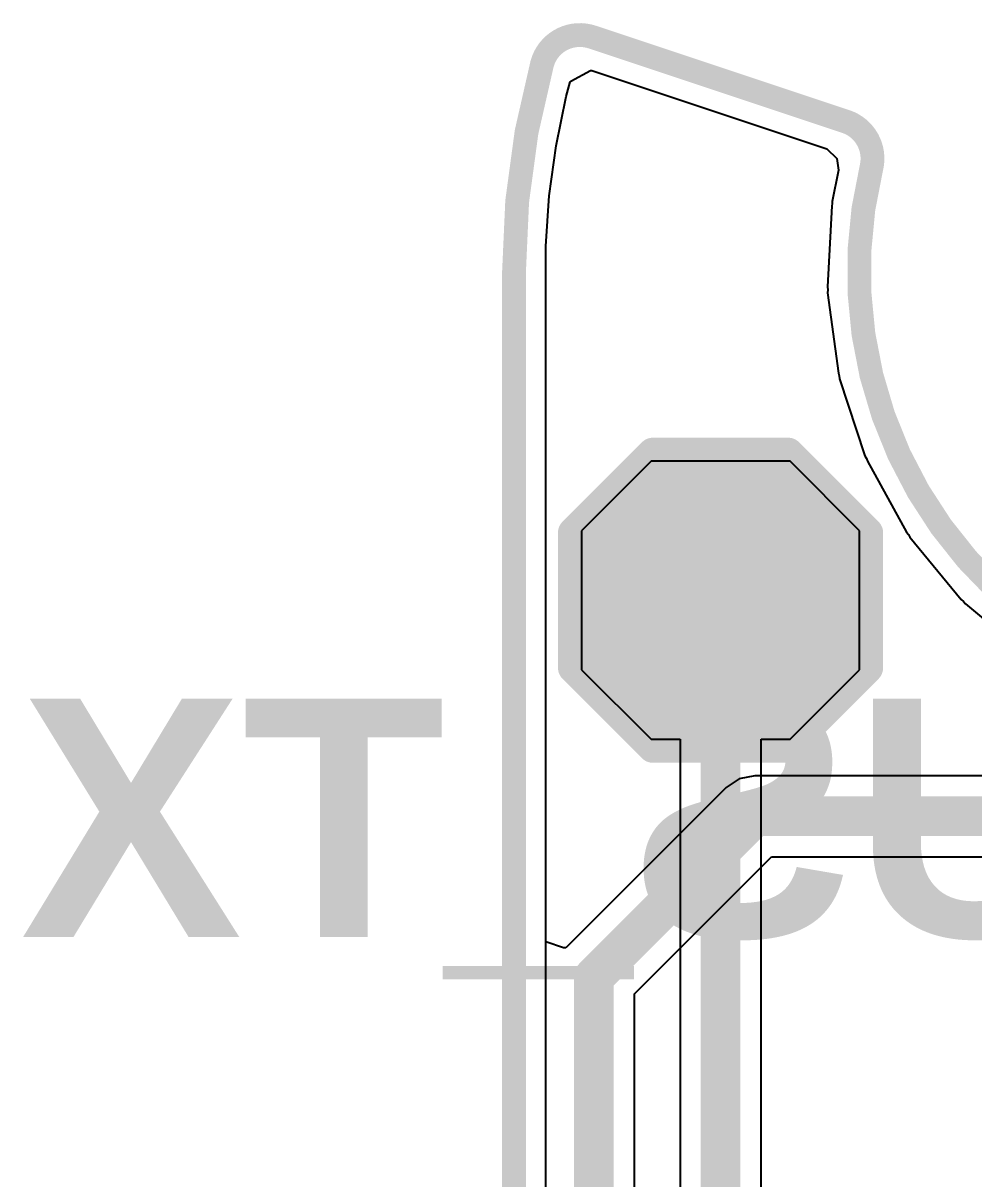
# Model space of a CAD drawing. Header units: inches. Extents: x -25 to 271, y -41 to 15.
# Drawn here: x -24.66 to -18.58, y -3.79 to 3.6 of the extents above; entities that cross this region are included whole.
import ezdxf

# ---------------------------------------------------------------- set-up
doc = ezdxf.new("R2010")
doc.units = ezdxf.units.IN
for name, color, linetype in [('Board_outline', 216, 'Continuous'), ('Bottom Layer', 5, 'Continuous'), ('Bottom Overlay', 54, 'Continuous'), ('Bottom Paste', 16, 'Continuous'), ('Bottom Solder', 6, 'Continuous'), ('Top Layer', 1, 'Continuous')]:
    doc.layers.add(name, color=color, linetype=linetype)
doc.styles.add('Arial_Bold', font='', dxfattribs={"height": 0.2})
doc.styles.get('Arial_Bold').set_extended_font_data('Arial', bold=True)

# ---------------------------------------------------------------- blocks, each defined once
blk = doc.blocks.new('TEST_POINT_B_95')
at = {"layer": 'Bottom Layer'}
blk.add_hatch(color=5, dxfattribs=at).paths.add_polyline_path([(0.381, 0.762), (-0.381, 0.762), (-0.762, 0.381), (-0.762, -0.381), (-0.381, -0.762), (0.381, -0.762), (0.762, -0.381), (0.762, 0.381)])
at = {"layer": 'Bottom Paste'}
blk.add_hatch(color=16, dxfattribs=at).paths.add_polyline_path([(0.381, 0.762), (-0.381, 0.762), (-0.762, 0.381), (-0.762, -0.381), (-0.381, -0.762), (0.381, -0.762), (0.762, -0.381), (0.762, 0.381)])
at = {"layer": 'Bottom Solder'}
blk.add_hatch(color=6, dxfattribs=at).paths.add_polyline_path([(0.4318, 0.8636), (-0.4318, 0.8636), (-0.8636, 0.4318), (-0.8636, -0.4318), (-0.4318, -0.8636), (0.4318, -0.8636), (0.8636, -0.4318), (0.8636, 0.4318)])
at = {"layer": 'Bottom Overlay'}
for points in [[(-0.9398, 0.4318, 0.2, 0.2, 0), (-0.4318, 0.9398, 0.2, 0.2, 0)], [(0.4318, 0.9398, 0.2, 0.2, 0), (-0.4318, 0.9398, 0.2, 0.2, 0)], [(0.9398, 0.4318, 0.2, 0.2, 0), (0.4318, 0.9398, 0.2, 0.2, 0)], [(-0.9398, -0.4318, 0.2, 0.2, 0), (-0.9398, 0.4318, 0.2, 0.2, 0)], [(0.9398, -0.4318, 0.2, 0.2, 0), (0.9398, 0.4318, 0.2, 0.2, 0)], [(-0.4318, -0.9398, 0.2, 0.2, 0), (-0.9398, -0.4318, 0.2, 0.2, 0)], [(0.4318, -0.9398, 0.2, 0.2, 0), (0.9398, -0.4318, 0.2, 0.2, 0)], [(0.4318, -0.9398, 0.2, 0.2, 0), (-0.4318, -0.9398, 0.2, 0.2, 0)]]:
    blk.add_lwpolyline(points, format="xyseb", dxfattribs=at)
for points in [[(-0.4818, 0.9398, 0.1, 0.1, 1), (-0.3818, 0.9398, 0.1, 0.1, 1)], [(-0.4818, 0.9398, 0.1, 0.1, 1), (-0.3818, 0.9398, 0.1, 0.1, 1)], [(0.3818, 0.9398, 0.1, 0.1, 1), (0.4818, 0.9398, 0.1, 0.1, 1)], [(0.3818, 0.9398, 0.1, 0.1, 1), (0.4818, 0.9398, 0.1, 0.1, 1)], [(-0.9898, 0.4318, 0.1, 0.1, 1), (-0.8898, 0.4318, 0.1, 0.1, 1)], [(-0.9898, 0.4318, 0.1, 0.1, 1), (-0.8898, 0.4318, 0.1, 0.1, 1)], [(0.8898, 0.4318, 0.1, 0.1, 1), (0.9898, 0.4318, 0.1, 0.1, 1)], [(0.8898, 0.4318, 0.1, 0.1, 1), (0.9898, 0.4318, 0.1, 0.1, 1)], [(-0.9898, -0.4318, 0.1, 0.1, 1), (-0.8898, -0.4318, 0.1, 0.1, 1)], [(-0.9898, -0.4318, 0.1, 0.1, 1), (-0.8898, -0.4318, 0.1, 0.1, 1)], [(0.8898, -0.4318, 0.1, 0.1, 1), (0.9898, -0.4318, 0.1, 0.1, 1)], [(0.8898, -0.4318, 0.1, 0.1, 1), (0.9898, -0.4318, 0.1, 0.1, 1)], [(-0.4818, -0.9398, 0.1, 0.1, 1), (-0.3818, -0.9398, 0.1, 0.1, 1)], [(-0.4818, -0.9398, 0.1, 0.1, 1), (-0.3818, -0.9398, 0.1, 0.1, 1)], [(0.3818, -0.9398, 0.1, 0.1, 1), (0.4818, -0.9398, 0.1, 0.1, 1)], [(0.3818, -0.9398, 0.1, 0.1, 1), (0.4818, -0.9398, 0.1, 0.1, 1)]]:
    blk.add_lwpolyline(points, format="xyseb", close=True, dxfattribs=at)

msp = doc.modelspace()

# ---------------------------------------------------------------- linework, layer by layer
at = {"layer": 'Board_outline'}
for points in [[(-21.3393, 3.3398, 0.1524, 0.1524, -0.429721), (-21.0193, 3.5105, 0.1524, 0.1524, 0)], [(-21.0193, 3.5105, 0.1524, 0.1524, 0), (-19.397, 2.9703, 0.1524, 0.1524, 0)], [(-21.5189, 2.0114, 0.1524, 0.1524, -0.067325), (-21.3393, 3.3398, 0.1524, 0.1524, 0)], [(-19.397, 2.9703, 0.1524, 0.1524, -0.390333), (-19.2334, 2.6739, 0.1524, 0.1524, 0)], [(-13.955, 0.9007, 0.1524, 0.1524, -0.918669), (-19.2334, 2.6739, 0.1524, 0.1524, 0)], [(-21.5189, -32.9885, 0.1524, 0.1524, 0), (-21.5189, 2.0114, 0.1524, 0.1524, 0)]]:
    msp.add_lwpolyline(points, format="xyseb", dxfattribs=at)
for points in [[(-21.0574, 3.5105, 0.0762, 0.0762, 1), (-20.9812, 3.5105, 0.0762, 0.0762, 1)], [(-21.0574, 3.5105, 0.0762, 0.0762, 1), (-20.9812, 3.5105, 0.0762, 0.0762, 1)], [(-21.3774, 3.3398, 0.0762, 0.0762, 1), (-21.3012, 3.3398, 0.0762, 0.0762, 1)], [(-21.3774, 3.3398, 0.0762, 0.0762, 1), (-21.3012, 3.3398, 0.0762, 0.0762, 1)], [(-19.4351, 2.9703, 0.0762, 0.0762, 1), (-19.3589, 2.9703, 0.0762, 0.0762, 1)], [(-19.4351, 2.9703, 0.0762, 0.0762, 1), (-19.3589, 2.9703, 0.0762, 0.0762, 1)], [(-19.2715, 2.6739, 0.0762, 0.0762, 1), (-19.1953, 2.6739, 0.0762, 0.0762, 1)], [(-19.2715, 2.6739, 0.0762, 0.0762, 1), (-19.1953, 2.6739, 0.0762, 0.0762, 1)], [(-21.557, 2.0114, 0.0762, 0.0762, 1), (-21.4808, 2.0114, 0.0762, 0.0762, 1)], [(-21.557, 2.0114, 0.0762, 0.0762, 1), (-21.4808, 2.0114, 0.0762, 0.0762, 1)]]:
    msp.add_lwpolyline(points, format="xyseb", close=True, dxfattribs=at)
at = {"layer": 'Bottom Layer'}
for p, q in [((-21.1552, 3.2289), (-21.0296, 3.2959)), ((-21.0296, 3.2959), (-21.0222, 3.2966)), ((-21.0222, 3.2966), (-19.519, 2.796)), ((-21.1856, 3.1302), (-21.16, 3.2231)), ((-21.16, 3.2231), (-21.1552, 3.2289)), ((-21.2501, 2.8142), (-21.1856, 3.1302)), ((-21.2933, 2.4946), (-21.2501, 2.8142)), ((-19.519, 2.796), (-19.4549, 2.7338)), ((-19.4549, 2.7338), (-19.4439, 2.66)), ((-19.4439, 2.66), (-19.4833, 2.4583)), ((-21.315, 2.1727), (-21.2933, 2.4946)), ((-19.4832, 2.444), (-19.4867, 2.4302)), ((-19.4833, 2.4583), (-19.4832, 2.444)), ((-19.4867, 2.4302), (-19.5145, 1.9126)), ((-21.315, 2.0114), (-21.315, 2.1727)), ((-21.315, -19.2535), (-21.315, 2.0114)), ((-21.315, 2.0114), (-21.315, 2.0114)), ((-21.315, 2.0114), (-21.315, 2.0114)), ((-19.5145, 1.9126), (-19.5118, 1.8938)), ((-19.5118, 1.8938), (-19.513, 1.8748)), ((-19.513, 1.8748), (-19.4447, 1.3611)), ((-19.4447, 1.3611), (-19.4386, 1.3431)), ((-19.4386, 1.3431), (-19.4363, 1.3242)), ((-19.4363, 1.3242), (-19.2743, 0.8319)), ((-19.2743, 0.8319), (-19.2649, 0.8153)), ((-19.2649, 0.8153), (-19.2592, 0.7972)), ((-20.6426, 0.7973), (-21.0871, 0.3528)), ((-19.7536, 0.7973), (-20.6426, 0.7973)), ((-19.3091, 0.3528), (-19.7536, 0.7973)), ((-19.2592, 0.7972), (-19.009, 0.3433)), ((-21.0871, 0.3528), (-21.0871, -0.5362)), ((-19.3091, -0.5362), (-19.3091, 0.3528)), ((-19.009, 0.3433), (-18.9968, 0.3287)), ((-18.9968, 0.3287), (-18.9878, 0.312)), ((-18.9878, 0.312), (-18.6581, -0.0879)), ((-18.6581, -0.0879), (-18.6434, -0.1)), ((-18.6434, -0.1), (-18.6314, -0.1148)), ((-18.6314, -0.1148), (-18.2336, -0.4469)), ((-21.0871, -0.5362), (-20.6426, -0.9807)), ((-19.7536, -0.9807), (-19.3091, -0.5362)), ((-20.6426, -0.9807), (-20.4571, -0.9807)), ((-20.4571, -0.9807), (-20.4571, -11.9471)), ((-19.9391, -11.8398), (-19.9391, -0.9807)), ((-19.9391, -0.9807), (-19.7536, -0.9807))]:
    msp.add_line(p, q, dxfattribs=at)
msp.add_lwpolyline([(-20.1981, -11.9471, 0.254, 0.254, 0), (-20.1981, -0.0917, 0.254, 0.254, 0)], format="xyseb", dxfattribs=at)
msp.add_lwpolyline([(-20.2616, -0.0917, 0.127, 0.127, 1), (-20.1346, -0.0917, 0.127, 0.127, 1)], format="xyseb", close=True, dxfattribs=at)
at = {"layer": 'Top Layer'}
for p, q in [((-21.1552, 3.2289), (-21.0296, 3.2959)), ((-21.0296, 3.2959), (-21.0222, 3.2966)), ((-21.0222, 3.2966), (-19.519, 2.796)), ((-21.1856, 3.1302), (-21.16, 3.2231)), ((-21.16, 3.2231), (-21.1552, 3.2289)), ((-21.2501, 2.8142), (-21.1856, 3.1302)), ((-21.2933, 2.4946), (-21.2501, 2.8142)), ((-19.519, 2.796), (-19.4549, 2.7338)), ((-19.4549, 2.7338), (-19.4439, 2.66)), ((-19.4439, 2.66), (-19.4833, 2.4583)), ((-21.315, 2.1727), (-21.2933, 2.4946)), ((-19.4832, 2.444), (-19.4867, 2.4302)), ((-19.4833, 2.4583), (-19.4832, 2.444)), ((-19.4867, 2.4302), (-19.5145, 1.9126)), ((-21.315, 2.0114), (-21.315, 2.1727)), ((-21.315, -2.2753), (-21.315, 2.0114)), ((-21.315, 2.0114), (-21.315, 2.0114)), ((-21.315, 2.0114), (-21.315, 2.0114)), ((-19.5145, 1.9126), (-19.5118, 1.8938)), ((-19.5118, 1.8938), (-19.513, 1.8748)), ((-19.513, 1.8748), (-19.4447, 1.3611)), ((-19.4447, 1.3611), (-19.4386, 1.3431)), ((-19.4386, 1.3431), (-19.4363, 1.3242)), ((-19.4363, 1.3242), (-19.2743, 0.8319)), ((-19.2743, 0.8319), (-19.2649, 0.8153)), ((-19.2649, 0.8153), (-19.2592, 0.7972)), ((-19.2592, 0.7972), (-19.009, 0.3433)), ((-19.009, 0.3433), (-18.9968, 0.3287)), ((-18.9968, 0.3287), (-18.9878, 0.312)), ((-18.9878, 0.312), (-18.6581, -0.0879)), ((-18.6581, -0.0879), (-18.6434, -0.1)), ((-18.6434, -0.1), (-18.6314, -0.1148)), ((-18.6314, -0.1148), (-18.2336, -0.4469)), ((-20.0786, -1.2339), (-20.1626, -1.2901)), ((-19.9795, -1.2142), (-20.0786, -1.2339)), ((-14.6705, -1.2142), (-19.9795, -1.2142)), ((-20.1626, -1.2901), (-21.188, -2.3154)), ((-20.7491, -2.609), (-19.8722, -1.7322)), ((-19.8722, -1.7322), (-14.6705, -1.7322)), ((-21.2019, -2.3149), (-21.315, -2.2753)), ((-21.188, -2.3154), (-21.2019, -2.3149)), ((-20.7491, -5.586), (-20.7491, -2.609))]:
    msp.add_line(p, q, dxfattribs=at)
for points in [[(-21.0081, -2.5018, 0.254, 0.254, 0), (-19.9795, -1.4732, 0.254, 0.254, 0)], [(-19.9795, -1.4732, 0.254, 0.254, 0), (-14.3256, -1.4732, 0.254, 0.254, 0)], [(-21.0081, -12.2003, 0.254, 0.254, 0), (-21.0081, -2.5018, 0.254, 0.254, 0)]]:
    msp.add_lwpolyline(points, format="xyseb", dxfattribs=at)
for points in [[(-20.043, -1.4732, 0.127, 0.127, 1), (-19.916, -1.4732, 0.127, 0.127, 1)], [(-20.043, -1.4732, 0.127, 0.127, 1), (-19.916, -1.4732, 0.127, 0.127, 1)], [(-21.0716, -2.5018, 0.127, 0.127, 1), (-20.9446, -2.5018, 0.127, 0.127, 1)], [(-21.0716, -2.5018, 0.127, 0.127, 1), (-20.9446, -2.5018, 0.127, 0.127, 1)]]:
    msp.add_lwpolyline(points, format="xyseb", close=True, dxfattribs=at)

# ---------------------------------------------------------------- block references
at = {"rotation": 270}
msp.add_blockref('TEST_POINT_B_95', (-20.1981, -0.0917), dxfattribs=at)

# ---------------------------------------------------------------- texts
at = {"layer": 'Bottom Overlay', "style": 'Arial_Bold', "text_generation_flag": 2}
msp.add_text('SBUS_TX', height=1.524, rotation=360, dxfattribs=at).set_placement((-14.859, -2.2453))

doc.saveas('drawing.dxf')
